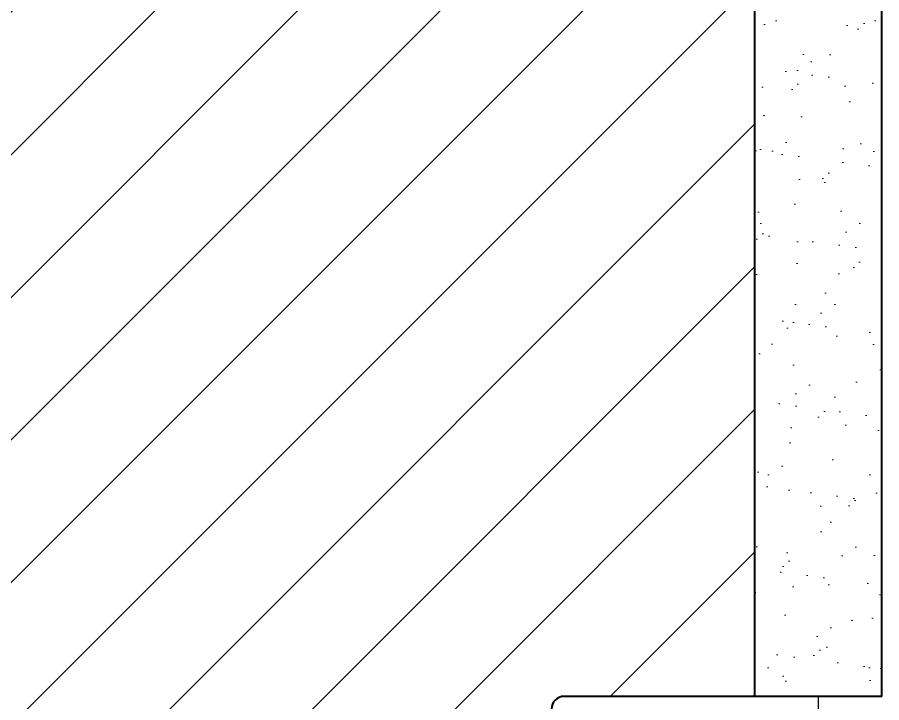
# Model space of a CAD drawing. Header units: millimetres. Extents: x 1251.1 to 1334.1, y 1577.6 to 1641.3.
# Drawn here: x 1299.9862 to 1300.0542, y 1610.6061 to 1610.6601 of the extents above; entities that cross this region are included whole.
import ezdxf

# ---------------------------------------------------------------- set-up
doc = ezdxf.new("R2010")
doc.units = ezdxf.units.MM
for name, color, linetype, lineweight in [('MURATURA sezioni - section wall', 7, 'Continuous', 40), ('SEZIONI medie - small section', 2, 'Continuous', 25), ('TRATTEGGIO - hatch', 252, 'Continuous', 20)]:
    doc.layers.add(name, color=color, linetype=linetype, lineweight=lineweight)

msp = doc.modelspace()

# ---------------------------------------------------------------- hatches: boundary and pattern name
at = {"layer": 'TRATTEGGIO - hatch'}
h = msp.add_hatch(dxfattribs=at)
h.set_pattern_fill('AR-SAND', color=256, scale=9.99999999999999e-05, style=0)
h.set_pattern_definition([(142.5, (1306.906767464679, 1610.7522913584), (0.0001600031295984044, 0.004894132373293419), [0, -0.003860799999999998, 0, -0.004317999999999997, 0, -0.004127499999999997]), (172.5, (1306.906767464679, 1610.7522913584), (-0.004495232831380022, 0.007168251005683537), [0, -0.002082799999999999, 0, -0.003479799999999997, 0, -0.001333499999999999]), (212.5, (1306.909891664679, 1610.7522913584), (-0.007909923702414572, 1.43718467854569e-05), [0, -0.001269999999999995, 0, -0.004571999999999983, 0, -0.005968999999999978]), (222.5, (1306.909891664679, 1610.7522913584), (-0.007635564524722966, 0.00222929323257216), [0, -0.0006349999999999995, 0, -0.002997199999999997, 0, -0.003428999999999997])])
h.paths.add_polyline_path([(1300.044223938244, 1610.60662800721), (1300.054223938244, 1610.60662800721), (1300.054223938244, 1610.72662800721), (1300.010723938244, 1610.72662800721), (1300.009723938244, 1610.72162800721), (1300.009723938244, 1610.71662800721), (1300.044223938244, 1610.71662800721)])
h.paths.add_polyline_path([(1299.961223938244, 1610.72662800721), (1299.961223938244, 1610.71662800721), (1299.993723938244, 1610.71662800721), (1299.993723938244, 1610.72162800721), (1299.992723938244, 1610.72662800721), (1299.986723938244, 1610.72662800721)])
h = msp.add_hatch(dxfattribs=at)
h.set_pattern_fill('ANSI31', color=256, scale=0.0025, style=0)
h.set_pattern_definition([(45, (867.5087378648378, 831.5905522722998), (-0.005612660075668221, 0.005612660075668221), [])])
h.paths.add_polyline_path([(1299.961223938244, 1610.474271353462), (1299.990836736585, 1610.474271353462), (1299.999223938244, 1610.528635853954), (1300.028098910584, 1610.528635853954, -0.1952256424290443), (1300.027442755371, 1610.529003704944), (1300.011442755371, 1610.549024337012, -0.1701742515066235), (1300.011223938244, 1610.549648639278), (1300.011223938244, 1610.595659287759, -0.4142135623730951), (1300.012223938244, 1610.596659287759), (1300.028223938244, 1610.596659287759), (1300.028223938244, 1610.60562800721, -0.4142135623730284), (1300.029223938244, 1610.60662800721), (1300.044223938244, 1610.60662800721), (1300.044223938244, 1610.71662800721), (1300.009723938244, 1610.71662800721), (1300.009723938244, 1610.70662800721), (1300.008023938244, 1610.70662800721), (1300.008023938244, 1610.69412800721), (1300.012323938244, 1610.70312800721), (1300.014023938244, 1610.70312800721), (1300.009723938244, 1610.69412800721), (1300.009723938244, 1610.68512800721), (1300.008023938244, 1610.68512800721), (1300.008023938244, 1610.68212800721), (1300.009723938244, 1610.68212800721), (1300.009723938244, 1610.680961340543), (1300.008323938244, 1610.67812800721), (1300.008023938244, 1610.67812800721), (1300.008023938244, 1610.67512800721), (1300.011023938244, 1610.68012800721), (1300.012723938244, 1610.68012800721), (1300.009723938244, 1610.67512800721), (1300.009723938244, 1610.67112800721), (1300.008023938244, 1610.67112800721), (1300.008023938244, 1610.66812800721), (1300.009723938244, 1610.66812800721), (1300.009723938244, 1610.666961340543), (1300.008323938244, 1610.66412800721), (1300.007723938244, 1610.66412800721), (1300.007723938244, 1610.66392800721), (1300.006523938244, 1610.663339599587), (1300.006523938244, 1610.662939599587), (1300.007723938244, 1610.66192800721), (1300.007723938244, 1610.66177800721), (1300.001723938244, 1610.662835969094), (1300.001723938244, 1610.661685969094), (1299.996923938244, 1610.662532338602), (1299.996923938244, 1610.662732338602), (1299.995723938243, 1610.663743930979), (1299.995723938243, 1610.66412800721), (1299.993723938244, 1610.66412800721), (1299.993723938244, 1610.66812800721), (1299.990723938243, 1610.67312800721), (1299.992423938244, 1610.67312800721), (1299.995423938244, 1610.66812800721), (1299.995423938244, 1610.67112800721), (1299.995123938244, 1610.67112800721), (1299.993723938244, 1610.673961340543), (1299.993723938244, 1610.67512800721), (1299.995423938244, 1610.67512800721), (1299.995423938244, 1610.67812800721), (1299.993723938244, 1610.67812800721), (1299.993723938244, 1610.68212800721), (1299.995423938244, 1610.68212800721), (1299.995423938244, 1610.68512800721), (1299.993723938244, 1610.68512800721), (1299.993723938244, 1610.69412800721), (1299.989423938244, 1610.70312800721), (1299.991123938244, 1610.70312800721), (1299.995423938244, 1610.69412800721), (1299.995423938244, 1610.70662800721), (1299.993723938244, 1610.70662800721), (1299.993723938244, 1610.71662800721), (1299.961223938244, 1610.71662800721)])

# ---------------------------------------------------------------- linework, layer by layer
at = {"layer": 'MURATURA sezioni - section wall'}
for p, q in [((1300.054223938244, 1610.60662800721), (1300.054223938244, 1610.72662800721)), ((1300.044223938244, 1610.60662800721), (1300.044223938244, 1610.71662800721)), ((1300.054223938244, 1610.60662800721), (1300.029223938244, 1610.60662800721)), ((1300.054223938244, 1610.60662800721), (1300.044223938244, 1610.60662800721))]:
    msp.add_line(p, q, dxfattribs=at)
msp.add_arc((1300.029223938244, 1610.60562800721), 0.000999999999999999, 90, 180, dxfattribs=at)
at = {"layer": 'SEZIONI medie - small section'}
msp.add_line((1300.049223938244, 1610.60662800721), (1300.049223938244, 1610.60562800721), dxfattribs=at)

doc.saveas('drawing.dxf')
